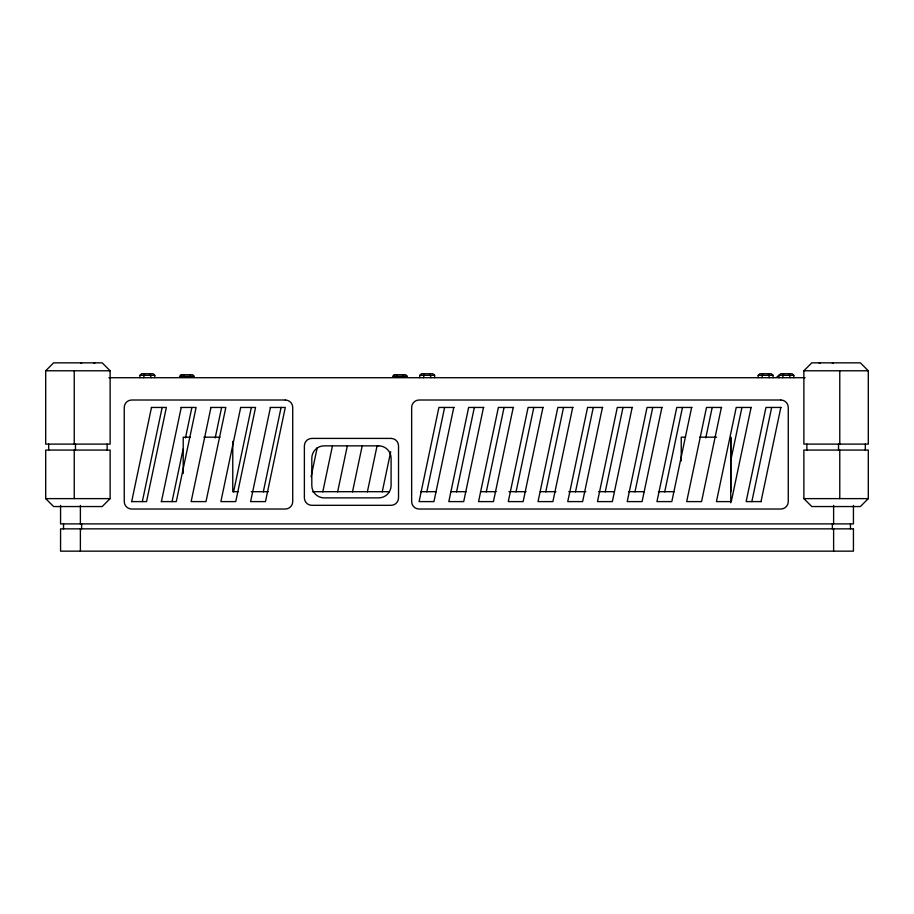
<?xml version="1.0" encoding="UTF-8"?>
<svg xmlns="http://www.w3.org/2000/svg" width="914" height="914" viewBox="0 0 914 914"><rect width="100%" height="100%" fill="white"/><g stroke="black" fill="none" stroke-linecap="round" stroke-linejoin="round"><path stroke-width="1.37" d="M730.766 502.757L730.789 437.178L730.789 491.686M131.673 501.603L151.495 407.45M142.333 501.603L162.155 407.45M161.412 501.603L181.235 407.45M172.06 501.603L183.143 448.98M185.473 437.909L191.883 407.45M210.963 407.45L191.14 501.603L206.004 501.603L225.827 407.45L210.803 407.45M215.201 437.909L221.622 407.45M240.69 407.45L220.88 501.603L235.743 501.603L255.566 407.45L240.542 407.45M233.573 491.903L251.35 407.45M270.43 407.45L250.607 501.603L265.471 501.603L285.294 407.45L270.27 407.45M263.301 491.903L281.078 407.45M311.103 476.674L317.227 447.597M322.768 491.903L332.388 446.215M337.632 491.903L347.251 446.215M352.496 491.903L362.115 446.215M367.371 491.903L376.979 446.215M382.235 491.903L390.689 451.756M426.827 491.903L444.615 407.45M453.778 407.45L433.956 501.603L419.092 501.603L438.914 407.45L454.075 407.45M456.566 491.903L474.343 407.45M483.506 407.45L463.695 501.603L448.82 501.603L468.642 407.45L483.803 407.45M486.294 491.903L504.071 407.45M513.245 407.45L493.423 501.603L478.559 501.603L498.381 407.45L513.542 407.45M516.033 491.903L533.81 407.45M542.973 407.45L523.151 501.603L508.287 501.603L528.109 407.45L543.27 407.45M545.761 491.903L563.538 407.45M572.712 407.45L552.89 501.603L538.026 501.603L557.848 407.45L572.998 407.45M575.489 491.903L593.277 407.45M602.44 407.45L582.618 501.603L567.754 501.603L587.576 407.45L602.737 407.45M605.228 491.903L623.005 407.45M632.18 407.45L612.357 501.603L597.482 501.603L617.304 407.45L632.465 407.45M634.956 491.903L652.745 407.45M661.907 407.45L642.085 501.603L627.221 501.603L647.043 407.45L662.204 407.45M664.695 491.903L682.472 407.45M691.635 407.45L671.813 501.603L656.949 501.603L676.771 407.45L691.932 407.45M705.791 437.909L712.2 407.45M721.375 407.45L701.552 501.603L686.688 501.603L706.511 407.45L721.66 407.45M730.857 460.062L741.94 407.45M751.102 407.45L731.28 501.603L716.416 501.603L736.238 407.45L751.399 407.45M751.845 501.603L771.667 407.45M761.019 501.603L780.842 407.45M144.503 373.746L143.635 377.711M183.211 376.328L184.08 374.74M396.299 376.328L397.167 374.74M424.359 373.746L423.49 377.711M762.779 373.746L761.91 377.711M783.526 373.746L782.658 377.711M45.7 370.776L53.629 362.847L102.197 362.847L110.126 370.776L110.126 444.113L45.7 444.113L45.7 370.776L110.126 370.776M110.126 498.621L102.197 506.55L53.629 506.55L45.7 498.621L45.7 450.065L110.126 450.065L110.126 498.621L45.7 498.621M803.874 370.776L811.803 362.847L860.371 362.847L868.3 370.776L868.3 444.113L803.874 444.113L803.874 370.776L868.3 370.776M868.3 498.621L860.371 506.55L811.803 506.55L803.874 498.621L803.874 450.065L868.3 450.065L868.3 498.621L803.874 498.621M139.911 377.711L139.911 375.334L141.647 373.746L153.049 373.746L154.786 375.334L154.786 377.711M419.777 377.711L419.777 375.334L421.514 373.746L432.905 373.746L434.641 375.334L434.641 377.711M758.186 377.711L758.186 375.334L759.922 373.746L771.325 373.746L773.061 375.334L773.061 377.711M778.362 375.734L776.626 377.322L779.105 377.322M778.945 377.711L778.945 375.334L780.682 373.746L792.072 373.746L793.809 375.334L793.809 377.711M93.982 363.361L95.01 362.847M832.346 363.361L833.374 362.847M139.911 375.334L154.786 375.334M419.777 375.334L434.641 375.334M758.186 375.334L773.061 375.334M778.945 375.334L793.809 375.334M108.915 377.711L805.085 377.711M151.336 407.45L166.359 407.45L146.548 501.603L131.525 501.603M181.075 407.45L196.099 407.45L176.276 501.603L161.252 501.603M781.127 407.45L765.966 407.45L746.144 501.603L761.305 501.603M190.295 437.178L183.211 437.178L183.211 473.521M203.936 437.178L220.023 437.178M685.477 437.178L681.238 437.178L681.238 460.942M699.621 437.178L716.633 437.178M238.463 491.686L232.762 491.686L232.762 441.371M251.27 491.686L268.362 491.686M312.497 491.686L389.375 491.686M420.691 491.686L436.355 491.686M450.591 491.686L466.254 491.686M480.49 491.686L496.153 491.686M508.961 491.686L526.053 491.686M540.288 491.686L555.952 491.686M568.759 491.686L585.84 491.686M598.659 491.686L614.322 491.686M628.558 491.686L644.221 491.686M658.457 491.686L674.109 491.686M818.99 362.847L820.018 363.361M80.626 362.847L81.654 363.361M789.228 373.746L790.096 377.711M768.468 373.746L769.337 377.711M430.06 373.746L430.928 377.711M402.857 374.74L403.725 376.328M189.781 374.74L190.649 376.328M150.193 373.746L151.061 377.711M865.33 444.113L865.33 450.065M853.436 505.442L853.436 523.893L60.564 523.893L60.564 505.442M850.466 523.893L850.466 528.852M839.772 370.776L839.772 444.113M839.772 450.065L839.772 498.621M838.538 444.113L838.538 450.065M833.614 505.442L833.614 523.893M833.614 528.852L833.614 551.153M832.38 523.893L832.38 528.852M806.856 444.113L806.856 450.065M107.144 444.113L107.144 450.065M81.62 523.893L81.62 528.852M80.386 505.442L80.386 523.893M80.386 528.852L80.386 551.153M75.462 444.113L75.462 450.065M74.228 370.776L74.228 444.113M74.228 450.065L74.228 498.621M63.534 523.893L63.534 528.852M48.671 444.113L48.671 450.065M181.235 374.74L179.498 376.328L194.362 376.328L192.626 374.74L181.235 374.74M394.311 374.74L392.574 376.328L407.45 376.328L405.713 374.74L394.311 374.74M285.294 400.012L131.673 400.012A7.438 7.438 0 0 0 124.247 407.45L124.247 501.603A7.438 7.438 0 0 0 131.673 509.029L285.294 509.029A7.438 7.438 0 0 0 292.731 501.603L292.731 407.45A7.438 7.438 0 0 0 285.294 400.012M780.842 400.012L419.092 400.012A7.438 7.438 0 0 0 411.654 407.45L411.654 501.603A7.438 7.438 0 0 0 419.092 509.029L780.842 509.029A7.438 7.438 0 0 0 788.268 501.603L788.268 407.45A7.438 7.438 0 0 0 780.842 400.012M391.089 438.412L311.811 438.412A7.438 7.438 0 0 0 304.373 445.849L304.373 497.879A7.438 7.438 0 0 0 311.811 505.316L391.089 505.316A7.438 7.438 0 0 0 398.527 497.879L398.527 445.849A7.438 7.438 0 0 0 391.089 438.412M378.704 445.849L324.196 445.849A12.385 12.385 0 0 0 311.811 458.234L311.811 485.494A12.385 12.385 0 0 0 324.196 497.879L378.704 497.879A12.385 12.385 0 0 0 391.089 485.494L391.089 458.234A12.385 12.385 0 0 0 378.704 445.849M853.436 528.852L60.564 528.852L60.564 551.153L853.436 551.153L853.436 528.852"/></g></svg>
